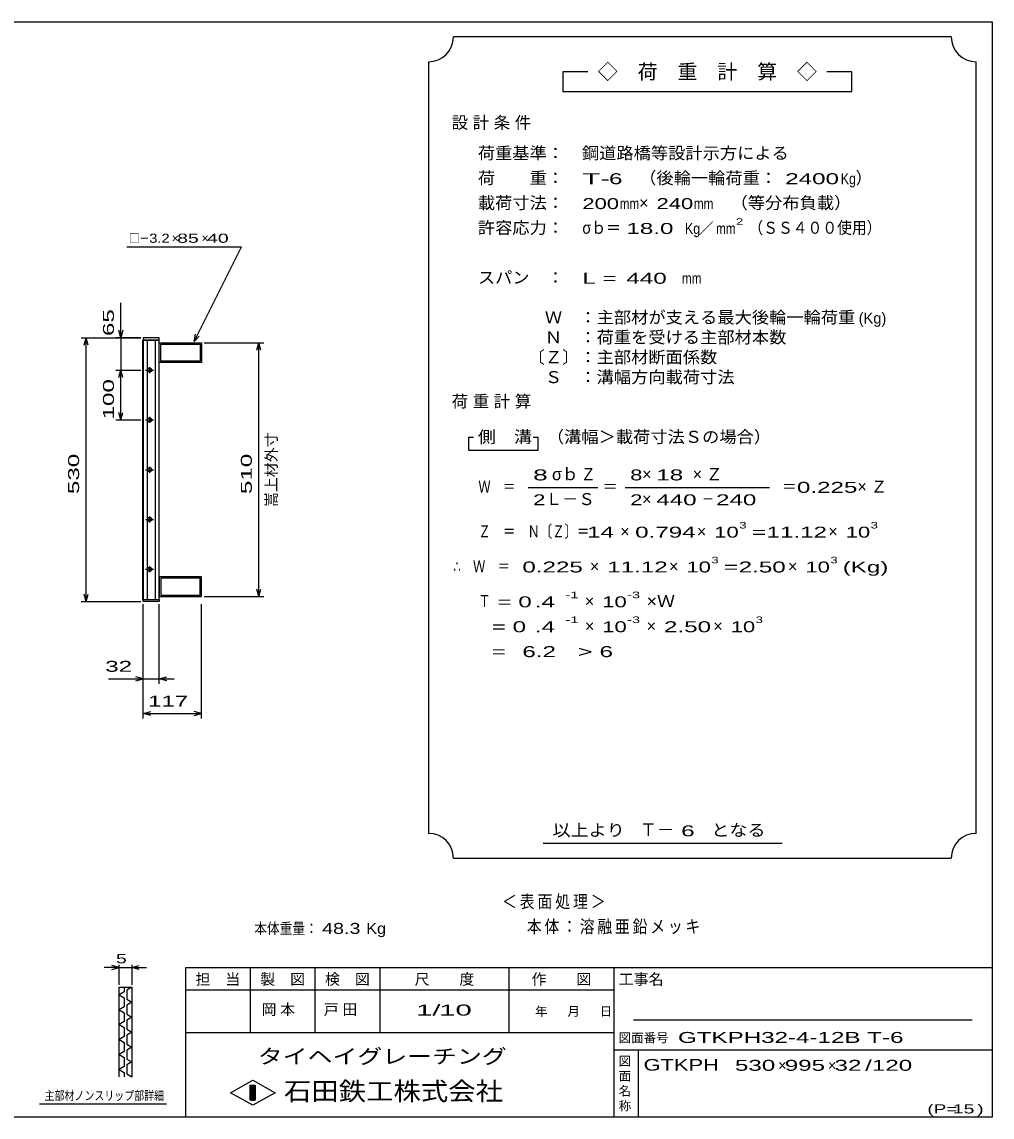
# Model space of a CAD drawing. Units: millimetres, scale not verified. Extents: x -1820 to 1731, y -1282 to 1054.
# Drawn here: x -218 to 1731, y -1146 to 1054 of the extents above; entities that cross this region are included whole.
import ezdxf
from ezdxf.enums import TextEntityAlignment as Align

# ---------------------------------------------------------------- set-up
doc = ezdxf.new("R2010")
doc.units = ezdxf.units.MM
doc.header["$LTSCALE"] = 10
for name, color, linetype, lineweight in [('0_2', 150, 'Continuous', 25), ('16', 3, 'Continuous', 25), ('22', 4, 'Continuous', 25), ('24', 2, 'Continuous', 25), ('32', 4, 'Continuous', 25)]:
    doc.layers.add(name, color=color, linetype=linetype, lineweight=lineweight)
doc.styles.add('ベクトル', font='')
doc.styles.get('ベクトル').set_extended_font_data('ベクトル')

msp = doc.modelspace()

# ---------------------------------------------------------------- linework, layer by layer
at = {"layer": '0_2'}
for p, q in [((-1729, 1053.5), (1731, 1053.5)), ((1731, 1053.5), (1731, -1146.5)), ((1731, -846.5), (111, -846.5)), ((111, -846.5), (111, -1146.5)), ((241, -846.5), (241, -976.5)), ((371, -976.5), (371, -846.5)), ((501, -846.5), (501, -976.5)), ((761, -976.5), (761, -846.5)), ((971, -846.5), (971, -1146.5)), ((971, -891.5), (111, -891.5)), ((1691, -951.5), (1011, -951.5)), ((111, -976.5), (971, -976.5)), ((971, -1011.5), (1731, -1011.5)), ((1021, -1146.5), (1021, -1011.5)), ((201, -1097.5), (246, -1072.5)), ((246, -1072.5), (291, -1097.5)), ((246, -1122.5), (201, -1097.5)), ((241, -1082.5), (251, -1082.5)), ((241, -1112.5), (241, -1082.5)), ((241, -1082.5), (243, -1082.5)), ((243, -1082.5), (243, -1112.5)), ((245, -1112.5), (245, -1082.5)), ((245, -1082.5), (247, -1082.5)), ((291, -1097.5), (246, -1122.5)), ((247, -1082.5), (247, -1112.5)), ((249, -1112.5), (249, -1082.5)), ((249, -1082.5), (251, -1082.5)), ((251, -1082.5), (251, -1112.5)), ((251, -1082.5), (251, -1112.5)), ((251, -1112.5), (241, -1112.5)), ((243, -1112.5), (245, -1112.5)), ((247, -1112.5), (249, -1112.5)), ((1731, -1146.5), (-1729, -1146.5))]:
    msp.add_line(p, q, dxfattribs=at)
at = {"layer": '16'}
for p, q in [((58, 419), (26, 419)), ((26, 419), (26, 414.5)), ((58, 414.5), (58, 419)), ((25.3, -106.5), (25.3, 414.5)), ((25.3, 414.5), (26, 414.5)), ((26, 414.5), (58, 414.5)), ((26, 414.5), (26, -106.5)), ((58, 414.5), (26, 414.5)), ((33.5, 414.5), (33.5, -106.5)), ((50.5, -106.5), (50.5, 414.5)), ((58, -106.5), (58, 414.5)), ((58, 369), (58, 409)), ((58, 409), (143, 409)), ((61, 372), (61, 406)), ((61, 406), (140, 406)), ((140, 406), (140, 372)), ((143, 409), (143, 369)), ((30.5, 354), (46.5, 354)), ((40.5, 357), (36.5, 357)), ((38.5, 360), (38.5, 348)), ((143, 369), (58, 369)), ((140, 372), (61, 372)), ((36.5, 351), (40.5, 351)), ((30.5, 254), (46.5, 254)), ((40.5, 257), (36.5, 257)), ((36.5, 251), (40.5, 251)), ((38.5, 260), (38.5, 248)), ((30.5, 154), (46.5, 154)), ((40.5, 157), (36.5, 157)), ((38.5, 160), (38.5, 148)), ((36.5, 151), (40.5, 151)), ((30.5, 54), (46.5, 54)), ((40.5, 57), (36.5, 57)), ((36.5, 51), (40.5, 51)), ((38.5, 60), (38.5, 48)), ((40.5, -43), (36.5, -43)), ((38.5, -40), (38.5, -52)), ((30.5, -46), (46.5, -46)), ((36.5, -49), (40.5, -49)), ((58, -61), (58, -101)), ((143, -61), (58, -61)), ((61, -64), (61, -98)), ((140, -64), (61, -64)), ((140, -98), (140, -64)), ((143, -101), (143, -61)), ((26, -106.5), (25.3, -106.5)), ((26, -106.5), (58, -106.5)), ((26, -111), (26, -106.5)), ((26, -106.5), (58, -106.5)), ((58, -101), (143, -101)), ((58, -106.5), (58, -111)), ((61, -98), (140, -98)), ((58, -111), (26, -111))]:
    msp.add_line(p, q, dxfattribs=at)
for centre, radius, start, end in [((36.5, 354), 3, 90, 270), ((38.5, 354), 4, 46.6, 133.4), ((40.5, 354), 3, 270, 90), ((38.5, 354), 4, 226.6, 313.4), ((36.5, 254), 3, 90, 270), ((38.5, 254), 4, 46.6, 133.4), ((38.5, 254), 4, 226.6, 313.4), ((40.5, 254), 3, 270, 90), ((36.5, 154), 3, 90, 270), ((38.5, 154), 4, 46.6, 133.4), ((40.5, 154), 3, 270, 90), ((38.5, 154), 4, 226.6, 313.4), ((36.5, 54), 3, 90, 270), ((38.5, 54), 4, 46.6, 133.4), ((38.5, 54), 4, 226.6, 313.4), ((40.5, 54), 3, 270, 90), ((36.5, -46), 3, 90, 270), ((38.5, -46), 4, 46.6, 133.4), ((40.5, -46), 3, 270, 90), ((38.5, -46), 4, 226.6, 313.4)]:
    msp.add_arc(centre, radius, start, end, dxfattribs=at)
at = {"layer": '22'}
for p, q in [((-7, 601.5), (223, 601.5)), ((128, 411.5), (223, 601.5)), ((-19, 419), (-19, 489)), ((-99, 419), (21, 419)), ((-93, 404), (-89, 419)), ((-85, 404), (-89, 419)), ((-89, -111), (-89, 419)), ((21, 419), (-29, 419)), ((-19, 419), (-23, 434)), ((-15, 434), (-19, 419)), ((-19, 419), (-19, 354)), ((128, 411.5), (131, 426.1)), ((128, 411.5), (138, 422.5)), ((148, 409), (268, 409)), ((254, 394), (258, 409)), ((262, 394), (258, 409)), ((258, -101), (258, 409)), ((-29, 354), (21, 354)), ((-23, 339), (-19, 354)), ((-15, 339), (-19, 354)), ((-19, 254), (-19, 354)), ((-19, 254), (-23, 269)), ((-19, 254), (-15, 269)), ((-29, 254), (21, 254)), ((258, -101), (254, -86)), ((258, -101), (262, -86)), ((-89, -111), (-93, -96)), ((-89, -111), (-85, -96)), ((148, -101), (268, -101)), ((-99, -111), (21, -111)), ((26, -276), (26, -116)), ((26, -346), (26, -116)), ((58, -276), (58, -116)), ((143, -346), (143, -116)), ((26, -266), (11, -262)), ((58, -266), (73, -262)), ((-44, -266), (26, -266)), ((11, -270), (26, -266)), ((26, -266), (58, -266)), ((73, -270), (58, -266)), ((58, -266), (88, -266)), ((26, -336), (41, -332)), ((41, -340), (26, -336)), ((26, -336), (143, -336)), ((143, -336), (128, -332)), ((128, -340), (143, -336))]:
    msp.add_line(p, q, dxfattribs=at)
at = {"layer": '24', "color": 4}
for p, q in [((1649, 1023.5), (649, 1023.5)), ((599, 973.5), (599, -576.5)), ((1699, -576.5), (1699, 973.5)), ((919, 953.5), (869, 953.5)), ((869, 953.5), (869, 913.5)), ((1449, 953.5), (1399, 953.5)), ((1449, 913.5), (1449, 953.5)), ((869, 913.5), (1449, 913.5)), ((689, 218.5), (679, 218.5)), ((679, 218.5), (679, 193.5)), ((819, 218.5), (809, 218.5)), ((819, 193.5), (819, 218.5)), ((679, 193.5), (819, 193.5)), ((799, 118.5), (939, 118.5)), ((994, 118.5), (1284, 118.5)), ((829, -596.5), (1309, -596.5)), ((649, -626.5), (1649, -626.5))]:
    msp.add_line(p, q, dxfattribs=at)
for centre, start, end in [((599, 1023.5), 270, 0), ((1699, 1023.5), 180, 270), ((599, -626.5), 0, 90), ((1699, -626.5), 90, 180)]:
    msp.add_arc(centre, 50, start, end, dxfattribs=at)
at = {"layer": '32'}
for p, q in [((-22.3, -845.8), (-52.3, -845.8)), ((-22.3, -845.8), (-37.3, -841.8)), ((-37.3, -849.8), (-22.3, -845.8)), ((-22.3, -880.8), (-22.3, -840.8)), ((-22.3, -845.8), (2.7, -845.8)), ((2.7, -840.8), (2.7, -880.8)), ((2.7, -845.8), (17.7, -841.8)), ((17.7, -849.8), (2.7, -845.8)), ((2.7, -845.8), (32.7, -845.8)), ((-22.3, -885.8), (2.7, -885.8)), ((-22.3, -1065.8), (-22.3, -885.8)), ((-12.3, -894.8), (-22.3, -900.8)), ((-22.3, -900.8), (-12.3, -906.8)), ((-12.3, -885.8), (-12.3, -894.8)), ((2.7, -885.8), (-7.3, -891.8)), ((-7.3, -891.8), (-7.3, -909.8)), ((2.7, -885.8), (2.7, -1065.8)), ((-12.3, -906.8), (-12.3, -924.8)), ((-7.3, -909.8), (2.7, -915.8)), ((2.7, -915.8), (-7.3, -921.8)), ((-7.3, -921.8), (-7.3, -939.8)), ((-12.3, -924.8), (-22.3, -930.8)), ((-22.3, -930.8), (-12.3, -936.8)), ((-12.3, -936.8), (-12.3, -954.8)), ((-7.3, -939.8), (2.7, -945.8)), ((2.7, -945.8), (-7.3, -951.8)), ((-12.3, -954.8), (-22.3, -960.8)), ((-22.3, -960.8), (-12.3, -966.8)), ((-12.3, -966.8), (-12.3, -984.8)), ((-7.3, -951.8), (-7.3, -969.8)), ((-12.3, -984.8), (-22.3, -990.8)), ((-7.3, -969.8), (2.7, -975.8)), ((2.7, -975.8), (-7.3, -981.8)), ((-7.3, -981.8), (-7.3, -999.8)), ((-22.3, -990.8), (-12.3, -996.8)), ((-12.3, -996.8), (-12.3, -1014.8)), ((-7.3, -999.8), (2.7, -1005.8)), ((2.7, -1005.8), (-7.3, -1011.8)), ((-7.3, -1011.8), (-7.3, -1029.8)), ((-12.3, -1014.8), (-22.3, -1020.8)), ((-22.3, -1020.8), (-12.3, -1026.8)), ((-12.3, -1026.8), (-12.3, -1044.8)), ((-7.3, -1029.8), (2.7, -1035.8)), ((-12.3, -1044.8), (-22.3, -1050.8)), ((-22.3, -1050.8), (-12.3, -1056.8)), ((2.7, -1035.8), (-7.3, -1041.8)), ((-7.3, -1041.8), (-7.3, -1059.8)), ((-12.3, -1056.8), (-12.3, -1065.8)), ((-7.3, -1059.8), (2.7, -1065.8)), ((72.7, -1120.8), (-182.3, -1120.8))]:
    msp.add_line(p, q, dxfattribs=at)

# ---------------------------------------------------------------- texts
at = {"layer": '0_2', "style": 'ベクトル'}
for s, height, p in [('担\u3000当', 21.99, (131, -869.5)), ('製\u3000図', 21.99, (261, -869.5)), ('検\u3000図', 21.99, (391, -869.5)), ('尺\u3000\u3000度', 21.99, (571, -869.5)), ('作\u3000\u3000図', 21.99, (806, -869.5)), ('工事名', 21.99, (981, -869.5)), ('年', 18.3, (813, -934)), ('月', 18.3, (878, -934)), ('日', 18.3, (943, -934)), ('図面番号', 18.33, (981, -987)), ('図', 18.3, (981, -1034)), ('面', 18.3, (981, -1064)), ('名', 18.3, (981, -1094)), ('称', 18.3, (981, -1124))]:
    msp.add_text(s, height=height, dxfattribs=at).set_placement(p, align=Align.MIDDLE_LEFT)
at = {"layer": '0_2', "color": 222, "style": 'ベクトル'}
for s, height, width, p in [('タイヘイグレーチング', 29.33, 1.25, (256, -1024.5)), ('石田鉄工株式会社', 36.66, 1.1, (308.5, -1094.5))]:
    msp.add_text(s, height=height, dxfattribs=dict(at, width=width)).set_placement(p, align=Align.MIDDLE_LEFT)
at = {"layer": '22', "color": 2, "style": 'ベクトル'}
for s, height, width, p in [('□－', 18.33, 0.8, (-2, 619)), ('3.2', 18.33, 1.2, (38, 619)), (' 85 ', 18.33, 1.6, (83, 619)), (' 40 ', 18.33, 1.6, (143, 619)), (' 32 ', 21.99, 1.65, (-64, -241)), (' 117 ', 21.99, 1.65, (22, -311)), ('本体重量：', 21.99, 0.85, (249, -767.5)), (' 48.3', 21.99, 1.35, (374, -767.5)), ('Kg', 21.99, 1.1, (474, -767.5)), ('1/', 21.99, 2, (574, -931.5)), (' 10 ', 21.99, 2, (604, -931.5)), ('GTKPH32-4-12B T-6  ', 21.99, 1.65, (1100, -986.5)), ('GTKPH', 23.46, 1.4, (1031, -1041.5)), (' 530 ', 21.99, 1.65, (1201, -1042.5)), (' 995 ', 21.99, 1.65, (1301, -1042.5)), (' 32 ', 21.99, 1.65, (1401, -1042.5)), ('/', 22, 1.65, (1476, -1042.5)), (' 120 ', 21.99, 1.65, (1476, -1042.5)), ('(P=', 18.33, 1.55, (1601, -1130)), (' 15 ', 18.33, 1.6, (1641, -1130)), (')', 18.3, 1.6, (1701, -1130))]:
    msp.add_text(s, height=height, dxfattribs=dict(at, width=width)).set_placement(p, align=Align.MIDDLE_LEFT)
for height, p in [(18.3, (83, 619)), (18.3, (143, 619)), (22, (1301, -1042.5)), (22, (1401, -1042.5))]:
    msp.add_text('×', height=height, dxfattribs=at).set_placement(p, align=Align.MIDDLE_LEFT)
at = {"layer": '22', "color": 2, "style": 'ベクトル', "width": 1.65}
for s, p in [(' 65 ', (-44, 409)), (' 100 ', (-44, 241.5)), (' 530 ', (-114, 91.5)), (' 510', (233, 91.5))]:
    msp.add_text(s, height=21.99, rotation=90, dxfattribs=at).set_placement(p, align=Align.MIDDLE_LEFT)
at = {"layer": '22', "color": 2, "style": 'ベクトル'}
msp.add_text('嵩上材外寸', height=21.99, rotation=90, dxfattribs=at).set_placement((283, 79), align=Align.MIDDLE_LEFT)
at = {"layer": '22', "color": 2, "attachment_point": 4, "style": 'ベクトル'}
for s, insert, char_height in [('\\T1.2;\\W0.85;＜表面処理＞', (746.5, -715), 25.66), ('\\T1.19;\\W0.85;本体：溶融亜鉛メッキ', (796.5, -765), 25.66), ('\\T1.25;岡本\u3000', (263.5, -931.5), 21.99), ('\\T1.25;戸田\u3000', (388.5, -931.5), 21.99)]:
    msp.add_mtext(s, dxfattribs=dict(at, insert=insert, char_height=char_height))
at = {"layer": '24', "style": 'ベクトル'}
for s, height, p in [('◇\u3000荷\u3000重\u3000計\u3000算\u3000◇', 29.33, (939, 953.5)), ('）', 24.2, (1457, 740)), ('×', 24.2, (1022, 690)), ('／', 22, (1141.5, 638.5)), ('(Kg)', 21.99, (1463, 458.5)), ('σｂ', 24.19, (847, 145)), ('×', 24.2, (1028, 145)), ('Ｌ－Ｓ', 24.19, (834, 95)), ('×', 24.2, (1028, 95)), ('×', 24.2, (984, 30)), ('×', 24.2, (1138, 30)), ('×', 24.2, (1402, 30)), ('×', 24.2, (923, -40)), ('×', 24.2, (1082, -40)), ('×', 24.2, (1321, -40)), ('×', 24.2, (913, -110)), ('×', 24.2, (913, -160)), ('×', 24.2, (1037, -160)), ('×', 24.2, (1171, -160)), ('Ｔ－', 25.66, (1023, -569))]:
    msp.add_text(s, height=height, dxfattribs=at).set_placement(p, align=Align.MIDDLE_LEFT)
for s, height, width, p in [('荷重基準：\u3000', 24.19, 1.05, (698, 790)), ('鋼道路橋等設計示方による', 24.19, 1.05, (907, 790)), ('荷\u3000\u3000重：\u3000', 24.19, 1.05, (698, 740)), ('T-', 21.99, 2, (908, 738.5)), (' 6 ', 21.99, 1.65, (948, 738.5)), ('（後輪一輪荷重：', 24.19, 1.05, (1022, 740)), (' 2400', 21.99, 1.65, (1302, 738.5)), ('Kg', 21.99, 0.85, (1427, 738.5)), ('載荷寸法：\u3000', 24.19, 1.05, (698, 690)), ('\u3000（等分布負載）', 24.19, 1.05, (1171, 690)), ('200', 21.99, 1.5, (908, 688.5)), ('mm', 21.99, 0.8, (983, 688.5)), ('240', 21.99, 1.5, (1057, 688.5)), ('mm', 21.99, 0.8, (1132, 688.5)), ('許容応力：\u3000', 24.19, 1.05, (698, 640)), ('σｂ＝', 24.19, 0.9, (908, 640)), (' 18.0', 21.99, 1.65, (983, 638.5)), ('Kg', 21.99, 0.85, (1114, 638.5)), ('mm', 21.99, 0.8, (1176.5, 638.5)), ('2', 13.2, 1.5, (1216.5, 652.5)), ('（ＳＳ４００使用）', 24.19, 0.9, (1241.5, 640)), ('スパン\u3000：\u3000', 24.19, 1.05, (698, 540)), ('L =', 21.99, 1.65, (908, 538.5)), (' 440 ', 21.99, 1.65, (983, 538.5)), ('mm', 21.99, 0.8, (1108, 538.5)), ('\u3000Ｗ\u3000：主部材が支える最大後輪一輪荷重', 24.19, 1.05, (798, 460)), ('\u3000Ｎ\u3000：荷重を受ける主部材本数', 24.19, 1.05, (798, 420)), ('〔Ｚ〕：主部材断面係数', 24.19, 1.05, (798, 380)), ('\u3000Ｓ\u3000：溝幅方向載荷寸法', 24.19, 1.05, (798, 340)), ('側\u3000溝', 24.19, 1.1, (698, 220)), ('\u3000（溝幅＞載荷寸法Ｓの場合）', 24.19, 1.05, (802, 220)), ('8', 22, 1.8, (809, 143.5)), ('Ｚ', 24.2, 0.9, (905, 145)), ('8', 22, 1.5, (1004, 143.5)), (' 18 ', 21.99, 1.65, (1043, 143.5)), ('Ｗ\u3000＝', 24.19, 0.75, (699, 120)), ('＝', 24.2, 0.9, (949, 120)), ('＝', 24.2, 0.9, (1309, 120)), ('0.225', 21.99, 1.65, (1339, 118.5)), ('2', 22, 1.5, (809, 93.5)), ('2', 22, 1.5, (1004, 93.5)), (' 440 ', 21.99, 1.65, (1043, 93.5)), ('－', 24.2, 0.75, (1148, 95)), (' 240 ', 21.99, 1.65, (1163, 93.5)), ('Ｚ\u3000＝\u3000Ｎ〔Ｚ〕＝', 24.19, 0.75, (699, 30)), ('3', 13.2, 1.5, (1223, 42.5)), ('3', 13.2, 1.5, (1487, 42.5)), (' 14 ', 21.99, 1.65, (904, 28.5)), ('0.794', 21.99, 1.65, (1014, 28.5)), ('10', 21.99, 1.5, (1173, 28.5)), ('=', 22, 1.7, (1248, 28.5)), ('11.12', 21.99, 1.65, (1278, 28.5)), ('10', 21.99, 1.5, (1437, 28.5)), ('3', 13.2, 1.5, (1167, -27.5)), ('3', 13.2, 1.5, (1406, -27.5)), ('∴\u3000Ｗ\u3000＝', 24.19, 0.75, (649, -40)), (' 0.225', 21.99, 1.65, (774, -41.5)), ('11.12', 21.99, 1.65, (958, -41.5)), ('10', 21.99, 1.5, (1117, -41.5)), ('=', 22, 1.7, (1192, -41.5)), ('2.50', 21.99, 1.65, (1222, -41.5)), ('10', 21.99, 1.5, (1356, -41.5)), ('(Kg)', 21.99, 1.65, (1431, -41.5)), ('Ｔ', 24.2, 0.75, (699, -110)), (' = 0', 21.99, 1.65, (724, -111.5)), (' .4 ', 21.99, 1.65, (799, -111.5)), ('-1', 13.2, 1.65, (874, -97.5)), ('10', 21.99, 1.5, (948, -111.5)), ('-3', 13.2, 1.65, (998, -97.5)), ('×Ｗ', 24.19, 1.1, (1037, -110)), ('  = 0', 21.99, 1.65, (699, -161.5)), (' .4 ', 21.99, 1.65, (799, -161.5)), ('-1', 13.2, 1.65, (874, -147.5)), ('10', 21.99, 1.5, (948, -161.5)), ('-3', 13.2, 1.65, (998, -147.5)), ('2.50', 21.99, 1.65, (1072, -161.5)), ('10', 21.99, 1.5, (1206, -161.5)), ('3', 13.2, 1.5, (1256, -147.5)), ('  =', 21.99, 1.65, (699, -211.5)), (' 6.2', 21.99, 1.65, (774, -211.5)), ('>', 22, 1.7, (899, -211.5)), (' 6 ', 21.99, 1.65, (929, -211.5)), ('以上より\u3000', 24.19, 1.1, (848, -570)), (' 6 ', 21.99, 1.65, (1093, -571.5)), ('となる', 24.19, 1.1, (1167, -570))]:
    msp.add_text(s, height=height, dxfattribs=dict(at, width=width)).set_placement(p, align=Align.MIDDLE_LEFT)
at = {"layer": '24', "char_height": 24.19, "attachment_point": 4, "style": 'ベクトル'}
for s, insert in [('\\T1.28;設計条件', (645.5, 850)), ('\\T1.28;荷重計算', (645.5, 290)), ('\\T1.42;×Ｚ', (1129.5, 145)), ('\\T1.42;×Ｚ', (1460.5, 120))]:
    msp.add_mtext(s, dxfattribs=dict(at, insert=insert))
at = {"layer": '32', "color": 2, "style": 'ベクトル'}
for s, width, p in [(' 5 ', 1.6, (-39.8, -828.3)), ('主部材ノンスリップ部詳細', 0.8, (-172.3, -1103.3))]:
    msp.add_text(s, height=18.33, dxfattribs=dict(at, width=width)).set_placement(p, align=Align.MIDDLE_LEFT)

doc.saveas('drawing.dxf')
